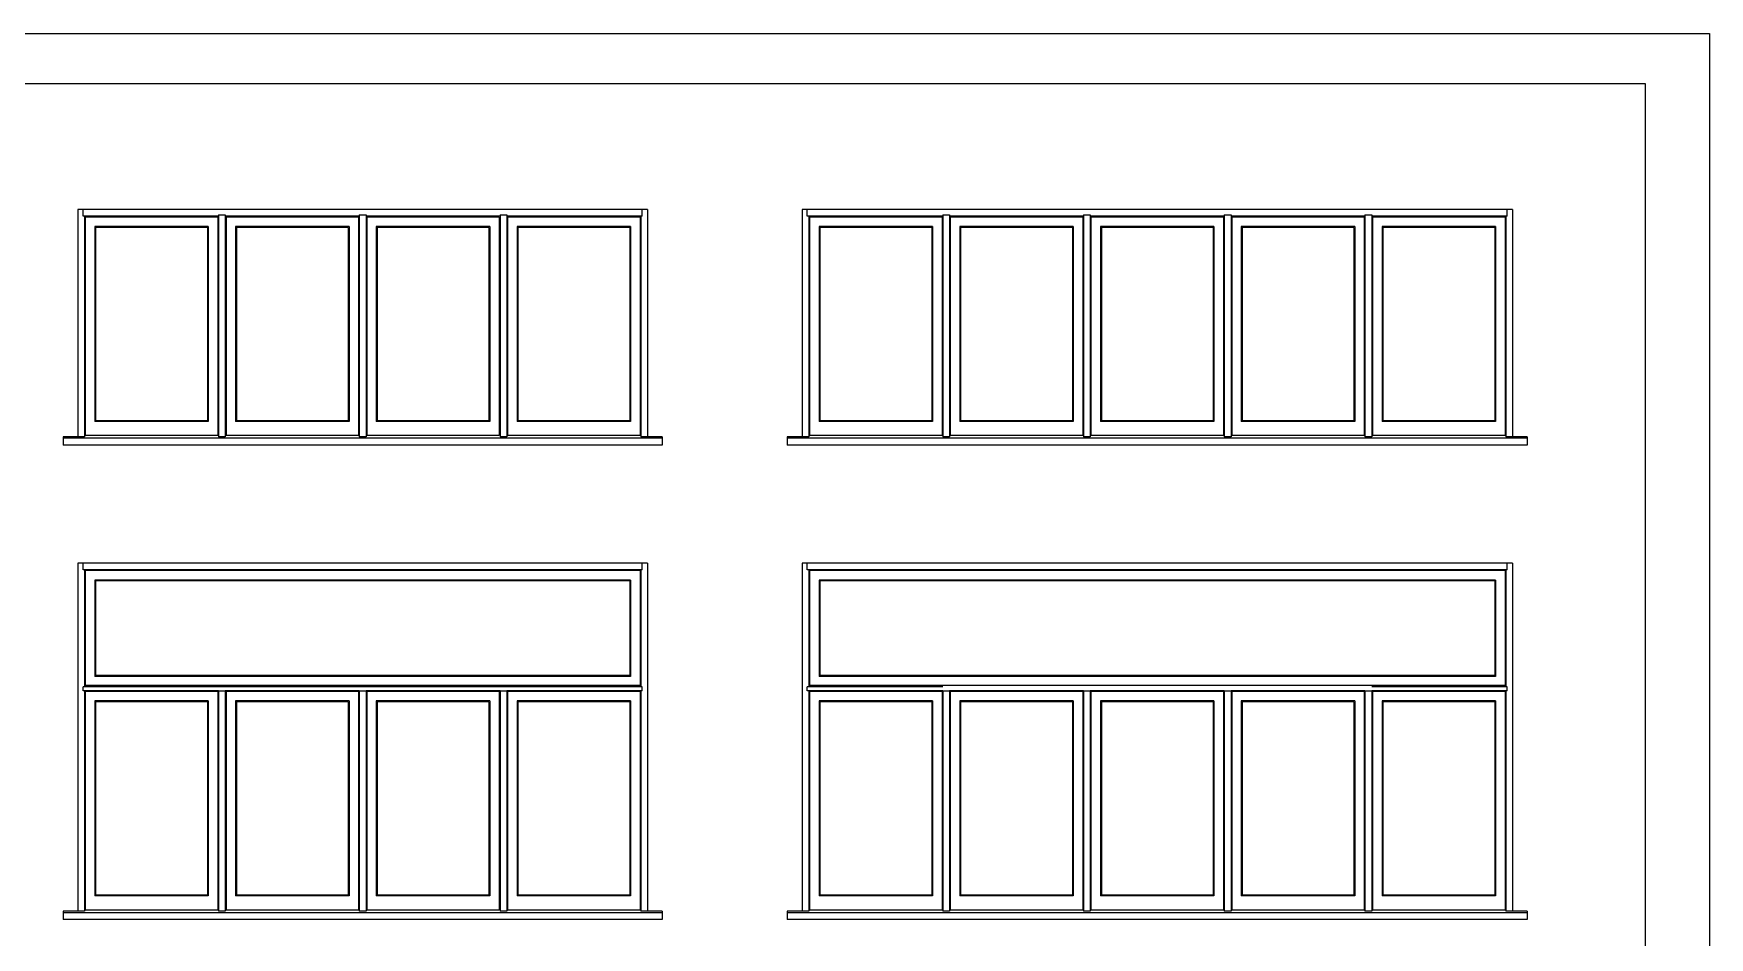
# Model space of a CAD drawing. Header units: inches. Extents: x 1985 to 11287, y 379 to 3234.
# Drawn here: x 9613.8 to 9954.6, y 1919.7 to 2103.7 of the extents above; entities that cross this region are included whole.
import ezdxf

# ---------------------------------------------------------------- set-up
doc = ezdxf.new("R2010")
doc.units = ezdxf.units.IN
doc.header["$MEASUREMENT"] = 0
doc.layers.add('elevation 99', color=7, linetype='CONTINUOUS')
doc.layers.add('separation 99', color=3, linetype='CONTINUOUS')

msp = doc.modelspace()

# ---------------------------------------------------------------- linework, layer by layer
at = {"layer": 'elevation 99'}
for p, q in [((9622.767868, 2067.85215), (9622.767868, 2021.601045)), ((9652.76785, 2067.85215), (9622.767868, 2067.85215)), ((9623.830368, 2066.47715), (9623.830368, 2067.85215)), ((9624.142868, 2066.47715), (9623.830368, 2066.47715)), ((9624.142868, 2066.47715), (9624.142868, 2021.601045)), ((9651.39285, 2066.47715), (9624.142868, 2066.47715)), ((9624.286274, 2066.333464), (9624.286274, 2021.851512)), ((9651.249164, 2066.333464), (9624.286274, 2066.333464)), ((9651.249164, 2066.333464), (9651.249164, 2021.851512)), ((9681.392831, 2067.85215), (9651.39285, 2067.85215)), ((9651.39285, 2066.78965), (9651.39285, 2021.601045)), ((9651.39285, 2066.78965), (9652.76785, 2066.78965)), ((9651.39285, 2066.47715), (9651.39285, 2021.601045)), ((9652.76785, 2066.78965), (9652.76785, 2021.601045)), ((9652.76785, 2066.47715), (9652.76785, 2021.601045)), ((9680.017831, 2066.47715), (9652.76785, 2066.47715)), ((9652.911256, 2066.333464), (9652.911256, 2021.851512)), ((9679.874146, 2066.333464), (9652.911256, 2066.333464)), ((9679.874146, 2066.333464), (9679.874146, 2021.851512)), ((9710.017813, 2067.85215), (9680.017831, 2067.85215)), ((9680.017831, 2066.78965), (9680.017831, 2021.601045)), ((9680.017831, 2066.78965), (9681.392831, 2066.78965)), ((9680.017831, 2066.47715), (9680.017831, 2021.601045)), ((9681.392831, 2066.78965), (9681.392831, 2021.601045)), ((9681.392831, 2066.47715), (9681.392831, 2021.601045)), ((9708.642813, 2066.47715), (9681.392831, 2066.47715)), ((9681.536238, 2066.333464), (9681.536238, 2021.851512)), ((9708.499128, 2066.333464), (9681.536238, 2066.333464)), ((9708.499128, 2066.333464), (9708.499128, 2021.851512)), ((9738.642795, 2067.85215), (9708.642813, 2067.85215)), ((9708.642813, 2066.78965), (9708.642813, 2021.601045)), ((9708.642813, 2066.78965), (9710.017813, 2066.78965)), ((9708.642813, 2066.47715), (9708.642813, 2021.601045)), ((9710.017813, 2066.78965), (9710.017813, 2021.601045)), ((9710.017813, 2066.47715), (9710.017813, 2021.601045)), ((9737.580295, 2066.47715), (9710.017813, 2066.47715)), ((9710.16122, 2066.333464), (9710.16122, 2021.851512)), ((9737.124109, 2066.333464), (9710.16122, 2066.333464)), ((9737.124109, 2066.333464), (9737.124109, 2021.851512)), ((9737.267795, 2066.47715), (9737.267795, 2021.601045)), ((9737.580295, 2066.47715), (9737.580295, 2067.85215)), ((9738.642795, 2067.85215), (9738.642795, 2021.601045)), ((9770.071171, 2067.85215), (9770.071171, 2021.601045)), ((9800.071153, 2067.85215), (9770.071171, 2067.85215)), ((9771.133671, 2066.47715), (9771.133671, 2067.85215)), ((9771.446171, 2066.47715), (9771.133671, 2066.47715)), ((9771.446171, 2066.47715), (9771.446171, 2021.601045)), ((9798.696153, 2066.47715), (9771.446171, 2066.47715)), ((9771.589577, 2066.333464), (9771.589577, 2021.851512)), ((9798.552467, 2066.333464), (9771.589577, 2066.333464)), ((9798.552467, 2066.333464), (9798.552467, 2021.851512)), ((9828.696134, 2067.85215), (9798.696153, 2067.85215)), ((9798.696153, 2066.78965), (9798.696153, 2021.601045)), ((9798.696153, 2066.78965), (9800.071153, 2066.78965)), ((9798.696153, 2066.47715), (9798.696153, 2021.601045)), ((9800.071153, 2066.78965), (9800.071153, 2021.601045)), ((9800.071153, 2066.47715), (9800.071153, 2021.601045)), ((9827.321134, 2066.47715), (9800.071153, 2066.47715)), ((9800.214559, 2066.333464), (9800.214559, 2021.851512)), ((9827.177449, 2066.333464), (9800.214559, 2066.333464)), ((9827.177449, 2066.333464), (9827.177449, 2021.851512)), ((9857.321116, 2067.85215), (9827.321134, 2067.85215)), ((9827.321134, 2066.78965), (9827.321134, 2021.601045)), ((9827.321134, 2066.78965), (9828.696134, 2066.78965)), ((9827.321134, 2066.47715), (9827.321134, 2021.601045)), ((9828.696134, 2066.78965), (9828.696134, 2021.601045)), ((9828.696134, 2066.47715), (9828.696134, 2021.601045)), ((9855.946116, 2066.47715), (9828.696134, 2066.47715)), ((9828.839541, 2066.333464), (9828.839541, 2021.851512)), ((9855.80243, 2066.333464), (9828.839541, 2066.333464)), ((9855.80243, 2066.333464), (9855.80243, 2021.851512)), ((9885.946098, 2067.85215), (9855.946116, 2067.85215)), ((9855.946116, 2066.78965), (9855.946116, 2021.601045)), ((9855.946116, 2066.78965), (9857.321116, 2066.78965)), ((9855.946116, 2066.47715), (9855.946116, 2021.601045)), ((9857.321116, 2066.78965), (9857.321116, 2021.601045)), ((9857.321116, 2066.47715), (9857.321116, 2021.601045)), ((9884.571098, 2066.47715), (9857.321116, 2066.47715)), ((9857.464522, 2066.333464), (9857.464522, 2021.851512)), ((9884.427412, 2066.333464), (9857.464522, 2066.333464)), ((9884.427412, 2066.333464), (9884.427412, 2021.851512)), ((9914.57108, 2067.85215), (9884.571098, 2067.85215)), ((9884.571098, 2066.78965), (9884.571098, 2021.601045)), ((9884.571098, 2066.78965), (9885.946098, 2066.78965)), ((9884.571098, 2066.47715), (9884.571098, 2021.601045)), ((9885.946098, 2066.78965), (9885.946098, 2021.601045)), ((9885.946098, 2066.47715), (9885.946098, 2021.601045)), ((9913.50858, 2066.47715), (9885.946098, 2066.47715)), ((9886.089504, 2066.333464), (9886.089504, 2021.851512)), ((9913.052394, 2066.333464), (9886.089504, 2066.333464)), ((9913.052394, 2066.333464), (9913.052394, 2021.851512)), ((9913.19608, 2066.47715), (9913.19608, 2021.601045)), ((9913.50858, 2066.47715), (9913.50858, 2067.85215)), ((9914.57108, 2067.85215), (9914.57108, 2021.601045)), ((9626.232154, 2064.387865), (9626.232154, 2024.734454)), ((9649.303564, 2064.387865), (9626.232154, 2064.387865)), ((9626.392868, 2064.22715), (9626.392868, 2024.895168)), ((9649.14285, 2064.22715), (9626.392868, 2064.22715)), ((9649.14285, 2064.22715), (9649.14285, 2024.895168)), ((9649.303564, 2064.387865), (9649.303564, 2024.734454)), ((9654.857135, 2064.387865), (9654.857135, 2024.734454)), ((9677.928546, 2064.387865), (9654.857135, 2064.387865)), ((9655.01785, 2064.22715), (9655.01785, 2024.895168)), ((9677.767831, 2064.22715), (9655.01785, 2064.22715)), ((9677.767831, 2064.22715), (9677.767831, 2024.895168)), ((9677.928546, 2064.387865), (9677.928546, 2024.734454)), ((9683.482117, 2064.387865), (9683.482117, 2024.734454)), ((9706.553528, 2064.387865), (9683.482117, 2064.387865)), ((9683.642831, 2064.22715), (9683.642831, 2024.895168)), ((9706.392813, 2064.22715), (9683.642831, 2064.22715)), ((9706.392813, 2064.22715), (9706.392813, 2024.895168)), ((9706.553528, 2064.387865), (9706.553528, 2024.734454)), ((9712.107099, 2064.387865), (9712.107099, 2024.734454)), ((9735.178509, 2064.387865), (9712.107099, 2064.387865)), ((9712.267813, 2064.22715), (9712.267813, 2024.895168)), ((9735.017795, 2064.22715), (9712.267813, 2064.22715)), ((9735.017795, 2064.22715), (9735.017795, 2024.895168)), ((9735.178509, 2064.387865), (9735.178509, 2024.734454)), ((9773.535456, 2064.387865), (9773.535456, 2024.734454)), ((9796.606867, 2064.387865), (9773.535456, 2064.387865)), ((9773.696171, 2064.22715), (9773.696171, 2024.895168)), ((9796.446153, 2064.22715), (9773.696171, 2064.22715)), ((9796.446153, 2064.22715), (9796.446153, 2024.895168)), ((9796.606867, 2064.387865), (9796.606867, 2024.734454)), ((9802.160438, 2064.387865), (9802.160438, 2024.734454)), ((9825.231849, 2064.387865), (9802.160438, 2064.387865)), ((9802.321153, 2064.22715), (9802.321153, 2024.895168)), ((9825.071134, 2064.22715), (9802.321153, 2064.22715)), ((9825.071134, 2064.22715), (9825.071134, 2024.895168)), ((9825.231849, 2064.387865), (9825.231849, 2024.734454)), ((9830.78542, 2064.387865), (9830.78542, 2024.734454)), ((9853.85683, 2064.387865), (9830.78542, 2064.387865)), ((9830.946134, 2064.22715), (9830.946134, 2024.895168)), ((9853.696116, 2064.22715), (9830.946134, 2064.22715)), ((9853.696116, 2064.22715), (9853.696116, 2024.895168)), ((9853.85683, 2064.387865), (9853.85683, 2024.734454)), ((9859.410402, 2064.387865), (9859.410402, 2024.734454)), ((9882.481812, 2064.387865), (9859.410402, 2064.387865)), ((9859.571116, 2064.22715), (9859.571116, 2024.895168)), ((9882.321098, 2064.22715), (9859.571116, 2064.22715)), ((9882.321098, 2064.22715), (9882.321098, 2024.895168)), ((9882.481812, 2064.387865), (9882.481812, 2024.734454)), ((9888.035384, 2064.387865), (9888.035384, 2024.734454)), ((9911.106794, 2064.387865), (9888.035384, 2064.387865)), ((9888.196098, 2064.22715), (9888.196098, 2024.895168)), ((9910.94608, 2064.22715), (9888.196098, 2064.22715)), ((9910.94608, 2064.22715), (9910.94608, 2024.895168)), ((9911.106794, 2064.387865), (9911.106794, 2024.734454)), ((9649.14285, 2024.895168), (9626.392868, 2024.895168)), ((9677.767831, 2024.895168), (9655.01785, 2024.895168)), ((9706.392813, 2024.895168), (9683.642831, 2024.895168)), ((9735.017795, 2024.895168), (9712.267813, 2024.895168)), ((9796.446153, 2024.895168), (9773.696171, 2024.895168)), ((9825.071134, 2024.895168), (9802.321153, 2024.895168)), ((9853.696116, 2024.895168), (9830.946134, 2024.895168)), ((9882.321098, 2024.895168), (9859.571116, 2024.895168)), ((9910.94608, 2024.895168), (9888.196098, 2024.895168)), ((9624.142868, 2021.601045), (9619.767868, 2021.601045)), ((9619.767868, 2021.601045), (9619.767868, 2019.918302)), ((9651.249164, 2021.851512), (9624.286274, 2021.851512)), ((9649.303564, 2024.734454), (9626.232154, 2024.734454)), ((9652.76785, 2021.601045), (9651.39285, 2021.601045)), ((9679.874146, 2021.851512), (9652.911256, 2021.851512)), ((9677.928546, 2024.734454), (9654.857135, 2024.734454)), ((9681.392831, 2021.601045), (9680.017831, 2021.601045)), ((9708.499128, 2021.851512), (9681.536238, 2021.851512)), ((9706.553528, 2024.734454), (9683.482117, 2024.734454)), ((9710.017813, 2021.601045), (9708.642813, 2021.601045)), ((9737.124109, 2021.851512), (9710.16122, 2021.851512)), ((9735.178509, 2024.734454), (9712.107099, 2024.734454)), ((9741.642795, 2021.601045), (9737.267795, 2021.601045)), ((9741.642795, 2021.601045), (9741.642795, 2019.918302)), ((9771.446171, 2021.601045), (9767.071171, 2021.601045)), ((9767.071171, 2021.601045), (9767.071171, 2019.918302)), ((9798.552467, 2021.851512), (9771.589577, 2021.851512)), ((9796.606867, 2024.734454), (9773.535456, 2024.734454)), ((9800.071153, 2021.601045), (9798.696153, 2021.601045)), ((9827.177449, 2021.851512), (9800.214559, 2021.851512)), ((9825.231849, 2024.734454), (9802.160438, 2024.734454)), ((9828.696134, 2021.601045), (9827.321134, 2021.601045)), ((9855.80243, 2021.851512), (9828.839541, 2021.851512)), ((9853.85683, 2024.734454), (9830.78542, 2024.734454)), ((9857.321116, 2021.601045), (9855.946116, 2021.601045)), ((9884.427412, 2021.851512), (9857.464522, 2021.851512)), ((9882.481812, 2024.734454), (9859.410402, 2024.734454)), ((9885.946098, 2021.601045), (9884.571098, 2021.601045)), ((9913.052394, 2021.851512), (9886.089504, 2021.851512)), ((9911.106794, 2024.734454), (9888.035384, 2024.734454)), ((9917.57108, 2021.601045), (9913.19608, 2021.601045)), ((9917.57108, 2021.601045), (9917.57108, 2019.918302)), ((9655.76785, 2021.314514), (9619.767868, 2021.314514)), ((9655.76785, 2019.918302), (9619.767868, 2019.918302)), ((9684.392831, 2021.314514), (9648.39285, 2021.314514)), ((9684.392831, 2019.918302), (9648.39285, 2019.918302)), ((9713.017813, 2021.314514), (9677.017831, 2021.314514)), ((9713.017813, 2019.918302), (9677.017831, 2019.918302)), ((9741.642795, 2021.314514), (9705.642813, 2021.314514)), ((9741.642795, 2019.918302), (9705.642813, 2019.918302)), ((9803.071153, 2021.314514), (9767.071171, 2021.314514)), ((9803.071153, 2019.918302), (9767.071171, 2019.918302)), ((9831.696134, 2021.314514), (9795.696153, 2021.314514)), ((9831.696134, 2019.918302), (9795.696153, 2019.918302)), ((9860.321116, 2021.314514), (9824.321134, 2021.314514)), ((9860.321116, 2019.918302), (9824.321134, 2019.918302)), ((9888.946098, 2021.314514), (9852.946116, 2021.314514)), ((9888.946098, 2019.918302), (9852.946116, 2019.918302)), ((9917.57108, 2021.314514), (9881.571098, 2021.314514)), ((9917.57108, 2019.918302), (9881.571098, 2019.918302)), ((9622.767868, 1995.918311), (9622.767868, 1970.728706)), ((9652.76785, 1995.918311), (9622.767868, 1995.918311)), ((9623.830368, 1994.543309), (9623.830368, 1995.918311)), ((9651.39285, 1994.543309), (9623.830368, 1994.543309)), ((9624.142868, 1994.543309), (9624.142868, 1970.728706)), ((9624.286274, 1994.399624), (9624.286274, 1970.979173)), ((9651.249164, 1994.399624), (9624.286274, 1994.399624)), ((9737.580295, 1994.543309), (9646.89285, 1994.543309)), ((9737.124109, 1994.399624), (9647.036256, 1994.399624)), ((9681.392831, 1995.918311), (9651.39285, 1995.918311)), ((9710.017813, 1995.918311), (9680.017831, 1995.918311)), ((9738.642795, 1995.918311), (9708.642813, 1995.918311)), ((9737.124109, 1994.399624), (9737.124109, 1970.979173)), ((9737.267795, 1994.543309), (9737.267795, 1970.728706)), ((9737.580295, 1994.543309), (9737.580295, 1995.918311)), ((9738.642795, 1995.918311), (9738.642795, 1970.728706)), ((9770.071171, 1995.918311), (9770.071171, 1970.728706)), ((9800.071153, 1995.918311), (9770.071171, 1995.918311)), ((9771.133671, 1994.543309), (9771.133671, 1995.918311)), ((9798.696153, 1994.543309), (9771.133671, 1994.543309)), ((9771.446171, 1994.543309), (9771.446171, 1970.728706)), ((9771.589577, 1994.399624), (9771.589577, 1970.979173)), ((9798.552467, 1994.399624), (9771.589577, 1994.399624)), ((9913.50858, 1994.543309), (9794.196153, 1994.543309)), ((9913.052394, 1994.399624), (9794.339559, 1994.399624)), ((9828.696134, 1995.918311), (9798.696153, 1995.918311)), ((9857.321116, 1995.918311), (9827.321134, 1995.918311)), ((9885.946098, 1995.918311), (9855.946116, 1995.918311)), ((9914.57108, 1995.918311), (9884.571098, 1995.918311)), ((9913.052394, 1994.399624), (9913.052394, 1970.979173)), ((9913.19608, 1994.543309), (9913.19608, 1970.728706)), ((9913.50858, 1994.543309), (9913.50858, 1995.918311)), ((9914.57108, 1995.918311), (9914.57108, 1970.728706)), ((9626.232154, 1992.454024), (9626.232154, 1972.862115)), ((9649.303564, 1992.454024), (9626.232154, 1992.454024)), ((9626.392868, 1992.293309), (9626.392868, 1973.022829)), ((9649.14285, 1992.293309), (9626.392868, 1992.293309)), ((9735.178509, 1992.454024), (9648.982135, 1992.454024)), ((9735.017795, 1992.293309), (9649.14285, 1992.293309)), ((9735.017795, 1992.293309), (9735.017795, 1973.022829)), ((9735.178509, 1992.454024), (9735.178509, 1972.862115)), ((9773.535456, 1992.454024), (9773.535456, 1972.862115)), ((9796.606867, 1992.454024), (9773.535456, 1992.454024)), ((9773.696171, 1992.293309), (9773.696171, 1973.022829)), ((9796.446153, 1992.293309), (9773.696171, 1992.293309)), ((9911.106794, 1992.454024), (9796.285438, 1992.454024)), ((9910.94608, 1992.293309), (9796.446153, 1992.293309)), ((9910.94608, 1992.293309), (9910.94608, 1973.022829)), ((9911.106794, 1992.454024), (9911.106794, 1972.862115)), ((9622.767868, 1970.728706), (9622.767868, 1925.072399)), ((9651.39285, 1970.728706), (9623.830368, 1970.728706)), ((9623.830368, 1969.948504), (9623.830368, 1970.728706)), ((9651.249164, 1970.979173), (9624.286274, 1970.979173)), ((9649.303564, 1972.862115), (9626.232154, 1972.862115)), ((9649.14285, 1973.022829), (9626.392868, 1973.022829)), ((9737.580295, 1970.728706), (9646.89285, 1970.728706)), ((9737.124109, 1970.979173), (9647.036256, 1970.979173)), ((9735.178509, 1972.862115), (9648.982135, 1972.862115)), ((9735.017795, 1973.022829), (9649.14285, 1973.022829)), ((9737.580295, 1969.948504), (9737.580295, 1970.728706)), ((9738.642795, 1970.728706), (9738.642795, 1925.072399)), ((9770.071171, 1970.728706), (9770.071171, 1925.072399)), ((9798.696153, 1970.728706), (9771.133671, 1970.728706)), ((9771.133671, 1969.948504), (9771.133671, 1970.728706)), ((9798.552467, 1970.979173), (9771.589577, 1970.979173)), ((9796.606867, 1972.862115), (9773.535456, 1972.862115)), ((9796.446153, 1973.022829), (9773.696171, 1973.022829)), ((9913.052394, 1970.979173), (9794.339559, 1970.979173)), ((9911.106794, 1972.862115), (9796.285438, 1972.862115)), ((9910.94608, 1973.022829), (9796.446153, 1973.022829)), ((9913.50858, 1970.728706), (9885.946098, 1970.728706)), ((9913.50858, 1969.948504), (9913.50858, 1970.728706)), ((9914.57108, 1970.728706), (9914.57108, 1925.072399)), ((9651.39285, 1969.948504), (9623.830368, 1969.948504)), ((9624.142868, 1969.948504), (9624.142868, 1925.072399)), ((9624.286274, 1969.804819), (9624.286274, 1925.322866)), ((9651.249164, 1969.804819), (9624.286274, 1969.804819)), ((9626.232154, 1967.859219), (9626.232154, 1928.205808)), ((9649.303564, 1967.859219), (9626.232154, 1967.859219)), ((9626.392868, 1967.698504), (9626.392868, 1928.366523)), ((9649.14285, 1967.698504), (9626.392868, 1967.698504)), ((9649.14285, 1967.698504), (9649.14285, 1928.366523)), ((9649.303564, 1967.859219), (9649.303564, 1928.205808)), ((9651.249164, 1969.804819), (9651.249164, 1925.322866)), ((9651.39285, 1969.948504), (9651.39285, 1925.072399)), ((9651.39285, 1969.948504), (9651.39285, 1925.072399)), ((9651.39285, 1969.948504), (9652.76785, 1969.948504)), ((9652.76785, 1969.948504), (9652.76785, 1925.072399)), ((9652.76785, 1969.948504), (9652.76785, 1925.072399)), ((9680.017831, 1969.948504), (9652.76785, 1969.948504)), ((9652.911256, 1969.804819), (9652.911256, 1925.322866)), ((9679.874146, 1969.804819), (9652.911256, 1969.804819)), ((9654.857135, 1967.859219), (9654.857135, 1928.205808)), ((9677.928546, 1967.859219), (9654.857135, 1967.859219)), ((9655.01785, 1967.698504), (9655.01785, 1928.366523)), ((9677.767831, 1967.698504), (9655.01785, 1967.698504)), ((9677.767831, 1967.698504), (9677.767831, 1928.366523)), ((9677.928546, 1967.859219), (9677.928546, 1928.205808)), ((9679.874146, 1969.804819), (9679.874146, 1925.322866)), ((9680.017831, 1969.948504), (9680.017831, 1925.072399)), ((9680.017831, 1969.948504), (9680.017831, 1925.072399)), ((9680.017831, 1969.948504), (9681.392831, 1969.948504)), ((9681.392831, 1969.948504), (9681.392831, 1925.072399)), ((9681.392831, 1969.948504), (9681.392831, 1925.072399)), ((9708.642813, 1969.948504), (9681.392831, 1969.948504)), ((9681.536238, 1969.804819), (9681.536238, 1925.322866)), ((9708.499128, 1969.804819), (9681.536238, 1969.804819)), ((9683.482117, 1967.859219), (9683.482117, 1928.205808)), ((9706.553528, 1967.859219), (9683.482117, 1967.859219)), ((9683.642831, 1967.698504), (9683.642831, 1928.366523)), ((9706.392813, 1967.698504), (9683.642831, 1967.698504)), ((9706.392813, 1967.698504), (9706.392813, 1928.366523)), ((9706.553528, 1967.859219), (9706.553528, 1928.205808)), ((9708.499128, 1969.804819), (9708.499128, 1925.322866)), ((9708.642813, 1969.948504), (9708.642813, 1925.072399)), ((9708.642813, 1969.948504), (9708.642813, 1925.072399)), ((9708.642813, 1969.948504), (9710.017813, 1969.948504)), ((9710.017813, 1969.948504), (9710.017813, 1925.072399)), ((9710.017813, 1969.948504), (9710.017813, 1925.072399)), ((9737.580295, 1969.948504), (9710.017813, 1969.948504)), ((9710.16122, 1969.804819), (9710.16122, 1925.322866)), ((9737.124109, 1969.804819), (9710.16122, 1969.804819)), ((9712.107099, 1967.859219), (9712.107099, 1928.205808)), ((9735.178509, 1967.859219), (9712.107099, 1967.859219)), ((9712.267813, 1967.698504), (9712.267813, 1928.366523)), ((9735.017795, 1967.698504), (9712.267813, 1967.698504)), ((9735.017795, 1967.698504), (9735.017795, 1928.366523)), ((9735.178509, 1967.859219), (9735.178509, 1928.205808)), ((9737.124109, 1969.804819), (9737.124109, 1925.322866)), ((9737.267795, 1969.948504), (9737.267795, 1925.072399)), ((9798.696153, 1969.948504), (9771.133671, 1969.948504)), ((9771.446171, 1969.948504), (9771.446171, 1925.072399)), ((9771.589577, 1969.804819), (9771.589577, 1925.322866)), ((9798.552467, 1969.804819), (9771.589577, 1969.804819)), ((9773.535456, 1967.859219), (9773.535456, 1928.205808)), ((9796.606867, 1967.859219), (9773.535456, 1967.859219)), ((9773.696171, 1967.698504), (9773.696171, 1928.366523)), ((9796.446153, 1967.698504), (9773.696171, 1967.698504)), ((9796.446153, 1967.698504), (9796.446153, 1928.366523)), ((9796.606867, 1967.859219), (9796.606867, 1928.205808)), ((9798.552467, 1969.804819), (9798.552467, 1925.322866)), ((9798.696153, 1969.948504), (9798.696153, 1925.072399)), ((9798.696153, 1969.948504), (9798.696153, 1925.072399)), ((9798.696153, 1969.948504), (9800.071153, 1969.948504)), ((9800.071153, 1969.948504), (9800.071153, 1925.072399)), ((9800.071153, 1969.948504), (9800.071153, 1925.072399)), ((9827.321134, 1969.948504), (9800.071153, 1969.948504)), ((9800.214559, 1969.804819), (9800.214559, 1925.322866)), ((9827.177449, 1969.804819), (9800.214559, 1969.804819)), ((9802.160438, 1967.859219), (9802.160438, 1928.205808)), ((9825.231849, 1967.859219), (9802.160438, 1967.859219)), ((9802.321153, 1967.698504), (9802.321153, 1928.366523)), ((9825.071134, 1967.698504), (9802.321153, 1967.698504)), ((9825.071134, 1967.698504), (9825.071134, 1928.366523)), ((9825.231849, 1967.859219), (9825.231849, 1928.205808)), ((9827.177449, 1969.804819), (9827.177449, 1925.322866)), ((9827.321134, 1969.948504), (9827.321134, 1925.072399)), ((9827.321134, 1969.948504), (9827.321134, 1925.072399)), ((9827.321134, 1969.948504), (9828.696134, 1969.948504)), ((9828.696134, 1969.948504), (9828.696134, 1925.072399)), ((9828.696134, 1969.948504), (9828.696134, 1925.072399)), ((9855.946116, 1969.948504), (9828.696134, 1969.948504)), ((9828.839541, 1969.804819), (9828.839541, 1925.322866)), ((9855.80243, 1969.804819), (9828.839541, 1969.804819)), ((9830.78542, 1967.859219), (9830.78542, 1928.205808)), ((9853.85683, 1967.859219), (9830.78542, 1967.859219)), ((9830.946134, 1967.698504), (9830.946134, 1928.366523)), ((9853.696116, 1967.698504), (9830.946134, 1967.698504)), ((9853.696116, 1967.698504), (9853.696116, 1928.366523)), ((9853.85683, 1967.859219), (9853.85683, 1928.205808)), ((9855.80243, 1969.804819), (9855.80243, 1925.322866)), ((9855.946116, 1969.948504), (9855.946116, 1925.072399)), ((9855.946116, 1969.948504), (9855.946116, 1925.072399)), ((9855.946116, 1969.948504), (9857.321116, 1969.948504)), ((9857.321116, 1969.948504), (9857.321116, 1925.072399)), ((9857.321116, 1969.948504), (9857.321116, 1925.072399)), ((9884.571098, 1969.948504), (9857.321116, 1969.948504)), ((9857.464522, 1969.804819), (9857.464522, 1925.322866)), ((9884.427412, 1969.804819), (9857.464522, 1969.804819)), ((9859.410402, 1967.859219), (9859.410402, 1928.205808)), ((9882.481812, 1967.859219), (9859.410402, 1967.859219)), ((9859.571116, 1967.698504), (9859.571116, 1928.366523)), ((9882.321098, 1967.698504), (9859.571116, 1967.698504)), ((9882.321098, 1967.698504), (9882.321098, 1928.366523)), ((9882.481812, 1967.859219), (9882.481812, 1928.205808)), ((9884.427412, 1969.804819), (9884.427412, 1925.322866)), ((9884.571098, 1969.948504), (9884.571098, 1925.072399)), ((9884.571098, 1969.948504), (9884.571098, 1925.072399)), ((9884.571098, 1969.948504), (9885.946098, 1969.948504)), ((9885.946098, 1969.948504), (9885.946098, 1925.072399)), ((9885.946098, 1969.948504), (9885.946098, 1925.072399)), ((9913.50858, 1969.948504), (9885.946098, 1969.948504)), ((9886.089504, 1969.804819), (9886.089504, 1925.322866)), ((9913.052394, 1969.804819), (9886.089504, 1969.804819)), ((9888.035384, 1967.859219), (9888.035384, 1928.205808)), ((9911.106794, 1967.859219), (9888.035384, 1967.859219)), ((9888.196098, 1967.698504), (9888.196098, 1928.366523)), ((9910.94608, 1967.698504), (9888.196098, 1967.698504)), ((9910.94608, 1967.698504), (9910.94608, 1928.366523)), ((9911.106794, 1967.859219), (9911.106794, 1928.205808)), ((9913.052394, 1969.804819), (9913.052394, 1925.322866)), ((9913.19608, 1969.948504), (9913.19608, 1925.072399)), ((9649.303564, 1928.205808), (9626.232154, 1928.205808)), ((9649.14285, 1928.366523), (9626.392868, 1928.366523)), ((9677.928546, 1928.205808), (9654.857135, 1928.205808)), ((9677.767831, 1928.366523), (9655.01785, 1928.366523)), ((9706.553528, 1928.205808), (9683.482117, 1928.205808)), ((9706.392813, 1928.366523), (9683.642831, 1928.366523)), ((9735.178509, 1928.205808), (9712.107099, 1928.205808)), ((9735.017795, 1928.366523), (9712.267813, 1928.366523)), ((9796.606867, 1928.205808), (9773.535456, 1928.205808)), ((9796.446153, 1928.366523), (9773.696171, 1928.366523)), ((9825.231849, 1928.205808), (9802.160438, 1928.205808)), ((9825.071134, 1928.366523), (9802.321153, 1928.366523)), ((9853.85683, 1928.205808), (9830.78542, 1928.205808)), ((9853.696116, 1928.366523), (9830.946134, 1928.366523)), ((9882.481812, 1928.205808), (9859.410402, 1928.205808)), ((9882.321098, 1928.366523), (9859.571116, 1928.366523)), ((9911.106794, 1928.205808), (9888.035384, 1928.205808)), ((9910.94608, 1928.366523), (9888.196098, 1928.366523)), ((9624.142868, 1925.072399), (9619.767868, 1925.072399)), ((9619.767868, 1925.072399), (9619.767868, 1923.389656)), ((9655.76785, 1924.785868), (9619.767868, 1924.785868)), ((9655.76785, 1923.389656), (9619.767868, 1923.389656)), ((9651.249164, 1925.322866), (9624.286274, 1925.322866)), ((9684.392831, 1924.785868), (9648.39285, 1924.785868)), ((9684.392831, 1923.389656), (9648.39285, 1923.389656)), ((9652.76785, 1925.072399), (9651.39285, 1925.072399)), ((9679.874146, 1925.322866), (9652.911256, 1925.322866)), ((9713.017813, 1924.785868), (9677.017831, 1924.785868)), ((9713.017813, 1923.389656), (9677.017831, 1923.389656)), ((9681.392831, 1925.072399), (9680.017831, 1925.072399)), ((9708.499128, 1925.322866), (9681.536238, 1925.322866)), ((9741.642795, 1924.785868), (9705.642813, 1924.785868)), ((9741.642795, 1923.389656), (9705.642813, 1923.389656)), ((9710.017813, 1925.072399), (9708.642813, 1925.072399)), ((9737.124109, 1925.322866), (9710.16122, 1925.322866)), ((9741.642795, 1925.072399), (9737.267795, 1925.072399)), ((9741.642795, 1925.072399), (9741.642795, 1923.389656)), ((9771.446171, 1925.072399), (9767.071171, 1925.072399)), ((9767.071171, 1925.072399), (9767.071171, 1923.389656)), ((9803.071153, 1924.785868), (9767.071171, 1924.785868)), ((9803.071153, 1923.389656), (9767.071171, 1923.389656)), ((9798.552467, 1925.322866), (9771.589577, 1925.322866)), ((9831.696134, 1924.785868), (9795.696153, 1924.785868)), ((9831.696134, 1923.389656), (9795.696153, 1923.389656)), ((9800.071153, 1925.072399), (9798.696153, 1925.072399)), ((9827.177449, 1925.322866), (9800.214559, 1925.322866)), ((9860.321116, 1924.785868), (9824.321134, 1924.785868)), ((9860.321116, 1923.389656), (9824.321134, 1923.389656)), ((9828.696134, 1925.072399), (9827.321134, 1925.072399)), ((9855.80243, 1925.322866), (9828.839541, 1925.322866)), ((9888.946098, 1924.785868), (9852.946116, 1924.785868)), ((9888.946098, 1923.389656), (9852.946116, 1923.389656)), ((9857.321116, 1925.072399), (9855.946116, 1925.072399)), ((9884.427412, 1925.322866), (9857.464522, 1925.322866)), ((9917.57108, 1924.785868), (9881.571098, 1924.785868)), ((9917.57108, 1923.389656), (9881.571098, 1923.389656)), ((9885.946098, 1925.072399), (9884.571098, 1925.072399)), ((9913.052394, 1925.322866), (9886.089504, 1925.322866)), ((9917.57108, 1925.072399), (9913.19608, 1925.072399)), ((9917.57108, 1925.072399), (9917.57108, 1923.389656))]:
    msp.add_line(p, q, dxfattribs=at)
at = {"layer": 'separation 99'}
for points in [[(8840.122035, 2103.669696), (9954.635727, 2103.669696), (9954.635727, 1326.396456), (8840.122035, 1326.396456)], [(8849.299532, 2093.486824), (9941.56161, 2093.486824), (9941.56161, 1340.434269), (8849.299532, 1340.434269)]]:
    msp.add_lwpolyline(points, close=True, dxfattribs=at)

doc.saveas('drawing.dxf')
